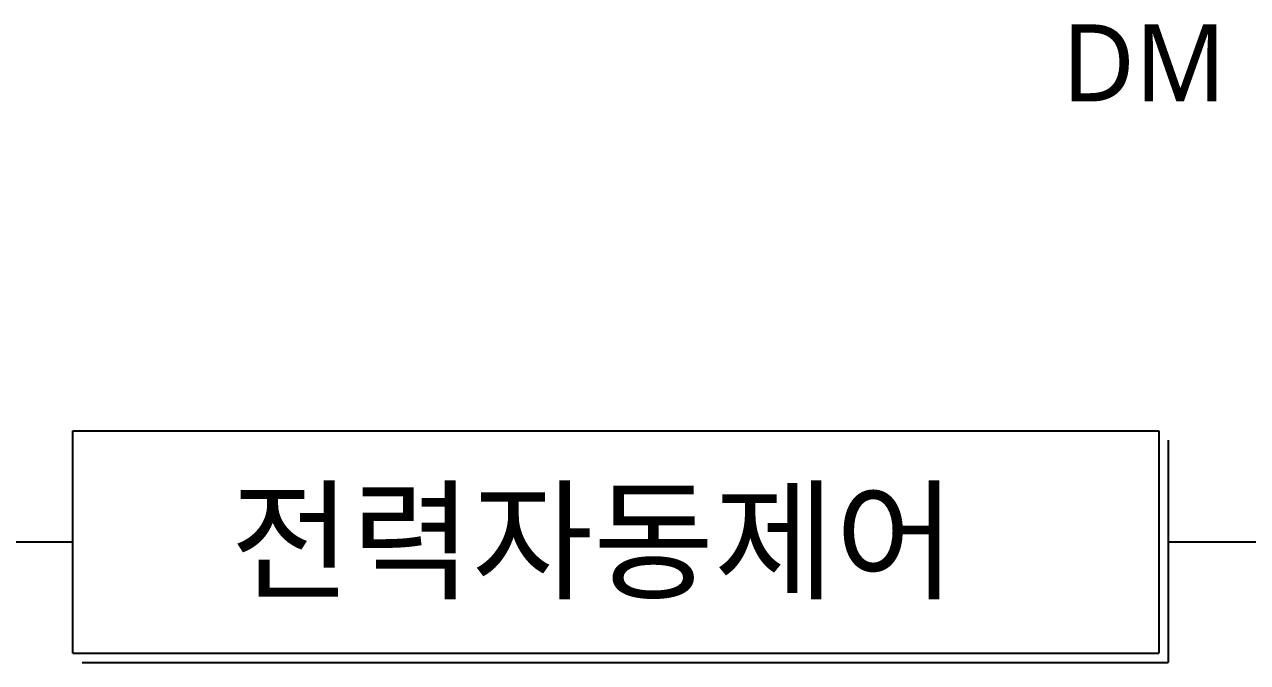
# Model space of a CAD drawing. Header units: millimetres. Extents: x 420413 to 457232, y -109 to 25896.
# Drawn here: x 428196 to 430150, y 6632 to 7652 of the extents above; entities that cross this region are included whole.
import ezdxf

# ---------------------------------------------------------------- set-up
doc = ezdxf.new("R2010")
doc.units = ezdxf.units.MM
doc.header["$LTSCALE"] = 50
doc.header["$MEASUREMENT"] = 0
doc.linetypes.add('0$0$HIDDEN', pattern=[0.375, 0.25, -0.125])
doc.layers.get('0').update_dxf_attribs({"linetype": 'CONTINUOUS'})
doc.layers.add('0$0$E-TEXT', color=6, linetype='CONTINUOUS')
doc.styles.add('sukwoo', font='malgun.ttf')

msp = doc.modelspace()

# ---------------------------------------------------------------- linework, layer by layer
at = {"color": 0}
for p, q in [((428273.2, 7002.1), (430008.5, 7002.1)), ((428273.2, 6646.6), (428273.2, 7002.1)), ((430008.5, 7002.1), (430008.5, 6646.6)), ((430023.4, 6987.3), (430023.4, 6631.8)), ((428273.2, 6824.4), (425166, 6824.4)), ((432864.3, 6824.4), (430023.4, 6824.4)), ((428273.2, 6646.6), (430008.5, 6646.6)), ((428288.1, 6631.8), (430023.4, 6631.8))]:
    msp.add_line(p, q, dxfattribs=at)

# ---------------------------------------------------------------- texts
at = {"layer": '0$0$E-TEXT', "style": 'sukwoo'}
msp.add_text('DM', height=123.16, dxfattribs=at).set_placement((429853.4, 7528.8))
at = {"layer": '0$0$E-TEXT', "linetype": '0$0$HIDDEN', "style": 'sukwoo'}
msp.add_text('전력자동제어', height=154, dxfattribs=at).set_placement((428524.7, 6749.5))

doc.saveas('drawing.dxf')
